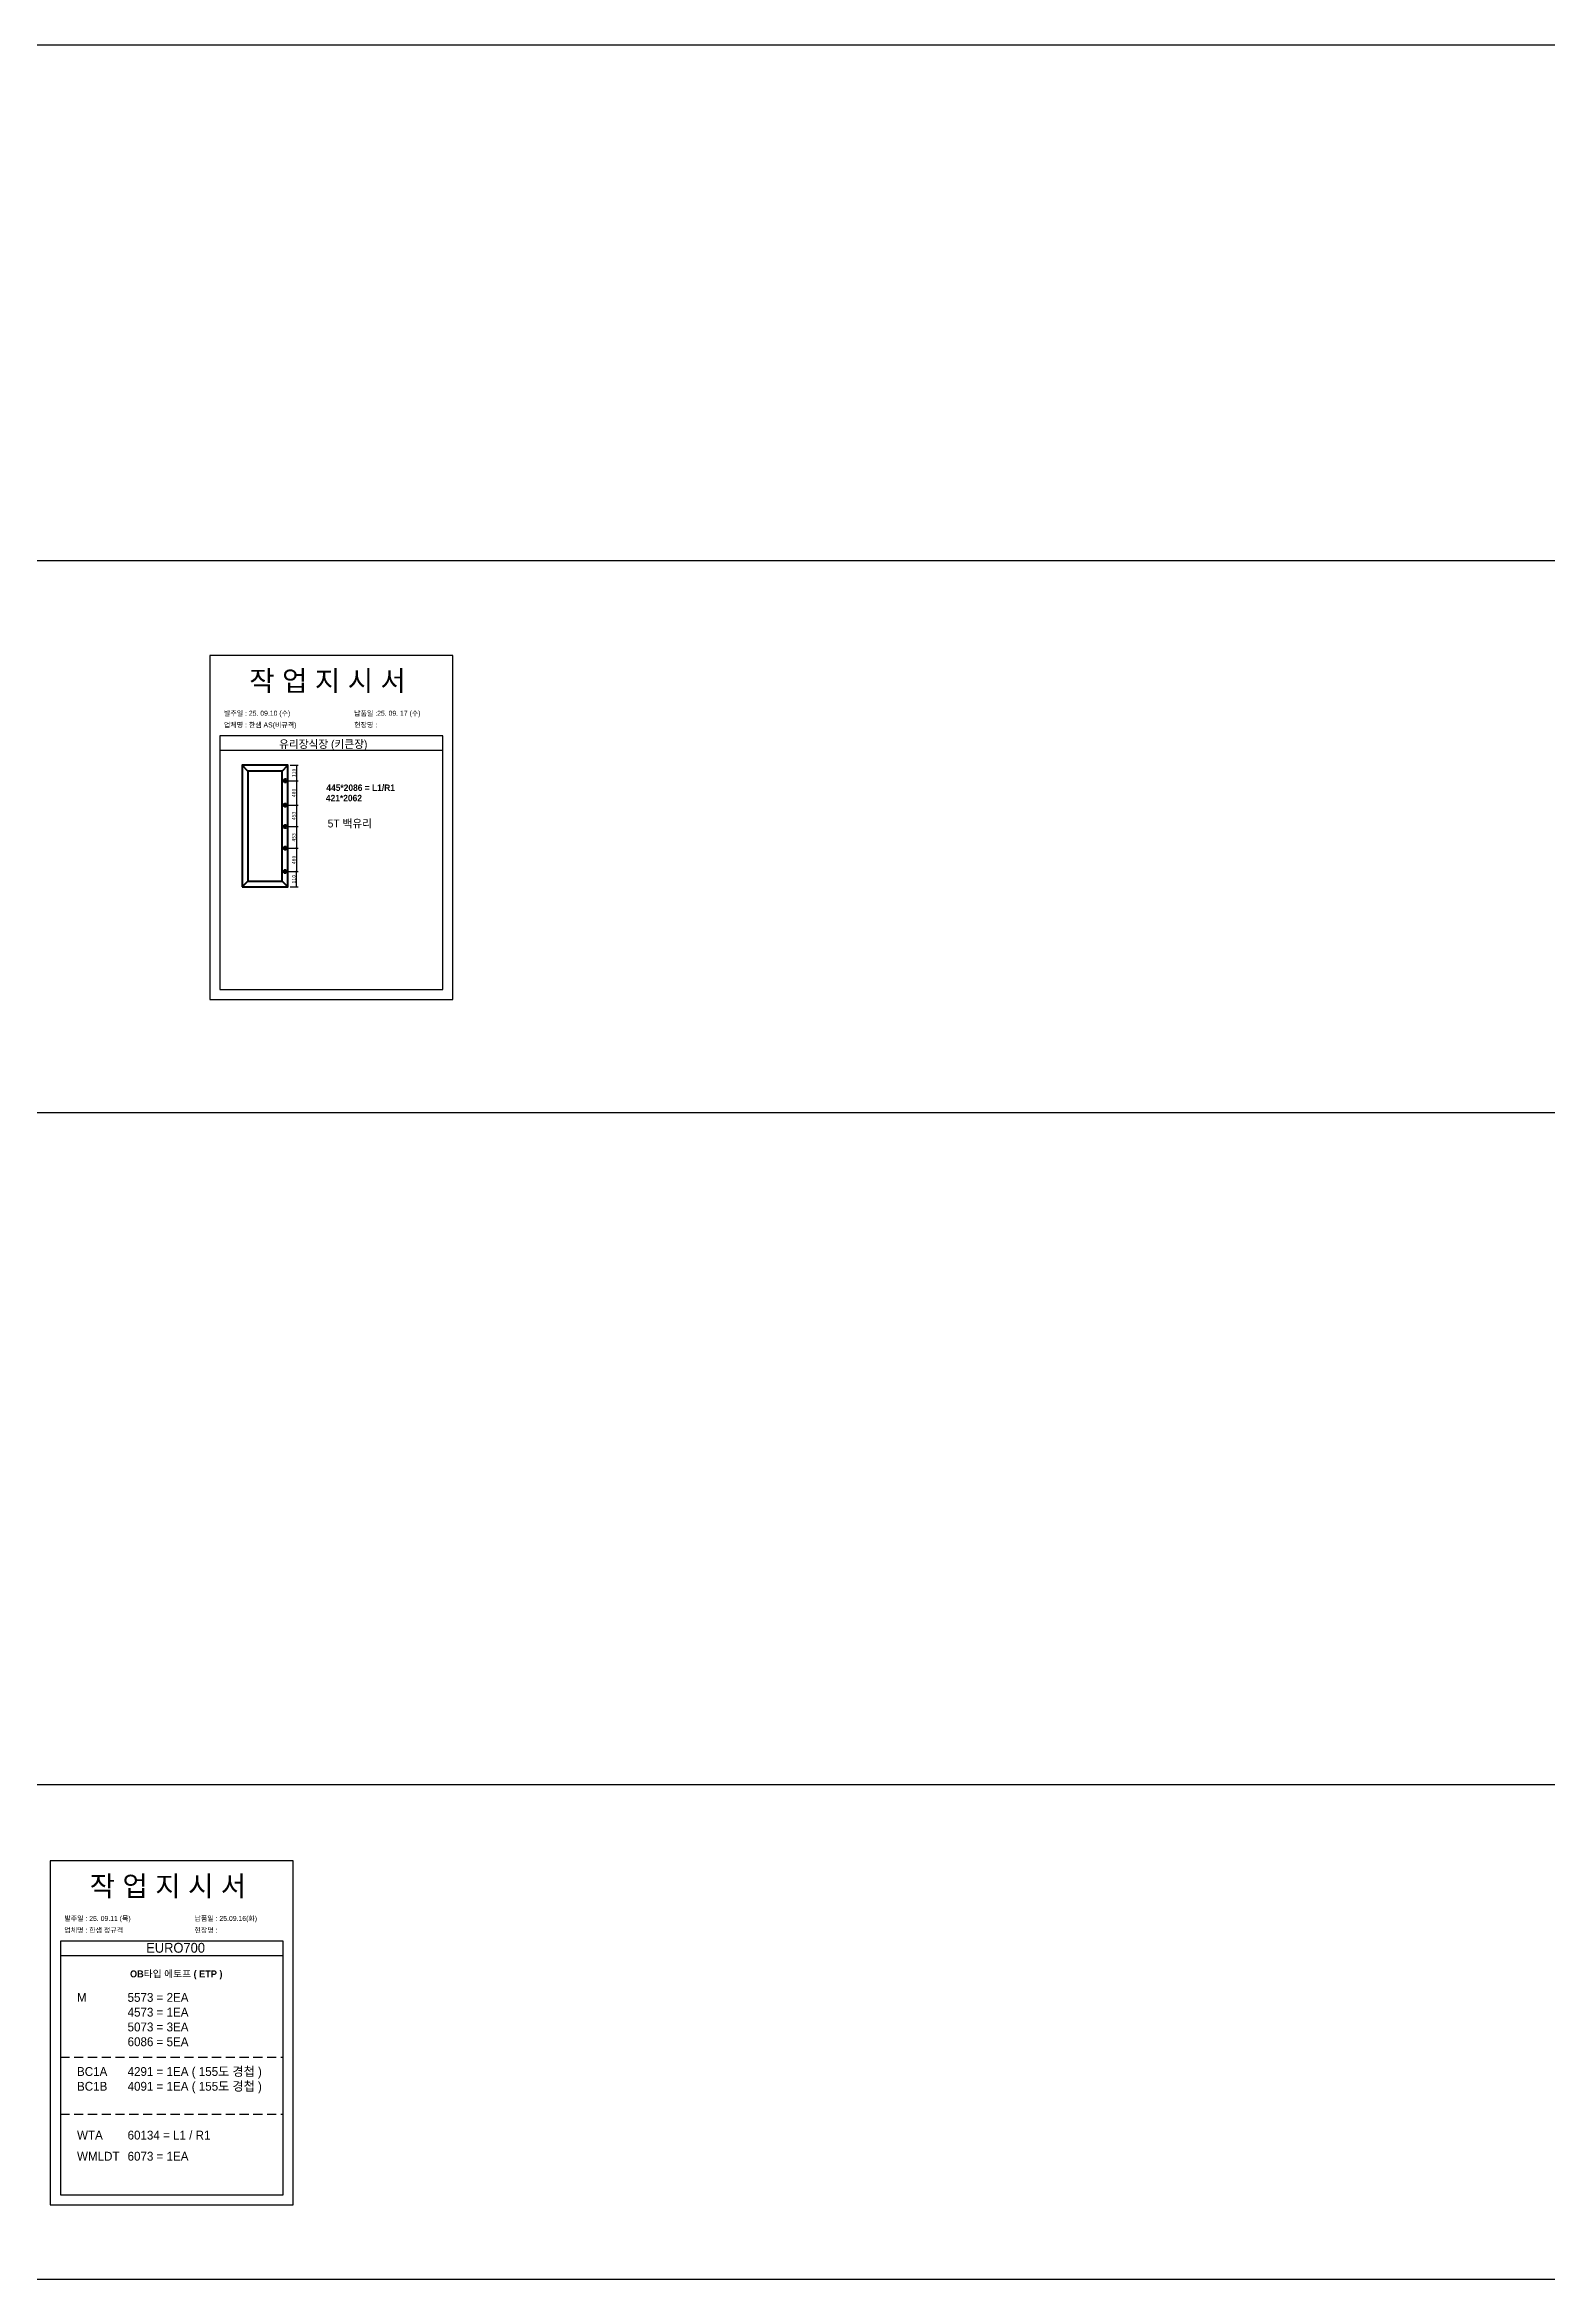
# Model space of a CAD drawing. Header units: millimetres. Extents: x -44117 to 256353, y -2095463 to 65325.
# Drawn here: x 116697 to 127083, y -306587 to -291152 of the extents above; entities that cross this region are included whole.
import ezdxf

# ---------------------------------------------------------------- set-up
doc = ezdxf.new("R2010")
doc.units = ezdxf.units.MM
doc.header["$LTSCALE"] = 10
doc.linetypes.add('CENTER', pattern=[50.8, 31.75, -6.35, 6.35, -6.35])
doc.linetypes.add('HIDDEN', pattern=[9.525, 6.35, -3.175])
doc.layers.add('cen', color=1, linetype='CENTER')
doc.layers.add('Layer1', color=7, linetype='Continuous', lineweight=70)
doc.styles.add('MtX_Gulim', font='')
doc.styles.get('MtX_Gulim').set_extended_font_data('Gulim', bold=True)
doc.dimstyles.new('ISO-25', dxfattribs={"dimtxt": 2.5, "dimasz": 2.5, "dimexe": 1, "dimexo": 1, "dimtad": 1, "dimtxsty": 'Standard', "dimblk": 'ARCHTICK', "dimcen": 2.5, "dimadec": 0, "dimazin": 0, "dimtfac": 1, "dimtmove": 0, "dimatfit": 3, "dimfxl": 0, "dimarcsym": 0})

# ---------------------------------------------------------------- blocks, each defined once
blk = doc.blocks.new('_ArchTick')
at = {"color": 0, "linetype": 'ByBlock', "const_width": 0.15}
blk.add_lwpolyline([(-0.5, -0.5), (0.5, 0.5)], dxfattribs=at)
blk = doc.blocks.new('*D3287')
at = {"color": 0, "lineweight": -2}
for p, q in [((118394, -296129), (118448, -296129)), ((118438, -296129), (118438, -296236)), ((118373, -296236), (118448, -296236))]:
    blk.add_line(p, q, dxfattribs=at)
at = {"layer": 'Defpoints', "color": 0}
for p in [(118379, -296129), (118358, -296236), (118438, -296236)]:
    blk.add_point(p, dxfattribs=at)
at = {"color": 0, "lineweight": -2, "xscale": 10, "yscale": 10, "zscale": 10}
for p, rotation in [((118438, -296129), 90), ((118438, -296236), 270)]:
    blk.add_blockref('_ArchTick', p, dxfattribs=dict(at, rotation=rotation))
at = {"color": 0, "insert": (118419, -296182), "char_height": 25, "attachment_point": 5, "rotation": 90}
blk.add_mtext('110', dxfattribs=at)
blk = doc.blocks.new('*D3288')
at = {"color": 0, "lineweight": -2}
for p, q in [((118373, -296863), (118448, -296863)), ((118394, -296969), (118448, -296969)), ((118438, -296969), (118438, -296863))]:
    blk.add_line(p, q, dxfattribs=at)
at = {"layer": 'Defpoints', "color": 0}
for p in [(118358, -296863), (118379, -296969), (118438, -296863)]:
    blk.add_point(p, dxfattribs=at)
at = {"color": 0, "lineweight": -2, "xscale": 10, "yscale": 10, "zscale": 10}
for p, rotation in [((118438, -296863), 90), ((118438, -296969), 270)]:
    blk.add_blockref('_ArchTick', p, dxfattribs=dict(at, rotation=rotation))
at = {"color": 0, "insert": (118419, -296916), "char_height": 25, "attachment_point": 5, "rotation": 90}
blk.add_mtext('110', dxfattribs=at)
blk = doc.blocks.new('*D3289')
at = {"color": 0, "lineweight": -2}
for p, q in [((118373, -296236), (118448, -296236)), ((118438, -296236), (118438, -296404)), ((118373, -296404), (118448, -296404))]:
    blk.add_line(p, q, dxfattribs=at)
at = {"layer": 'Defpoints', "color": 0}
for p in [(118358, -296236), (118358, -296404), (118438, -296404)]:
    blk.add_point(p, dxfattribs=at)
at = {"color": 0, "lineweight": -2, "xscale": 10, "yscale": 10, "zscale": 10}
for p, rotation in [((118438, -296236), 90), ((118438, -296404), 270)]:
    blk.add_blockref('_ArchTick', p, dxfattribs=dict(at, rotation=rotation))
at = {"color": 0, "insert": (118419, -296320), "char_height": 25, "attachment_point": 5, "rotation": 90}
blk.add_mtext('480', dxfattribs=at)
blk = doc.blocks.new('*D3290')
at = {"color": 0, "lineweight": -2}
for p, q in [((118373, -296702), (118448, -296702)), ((118438, -296702), (118438, -296863)), ((118373, -296863), (118448, -296863))]:
    blk.add_line(p, q, dxfattribs=at)
at = {"layer": 'Defpoints', "color": 0}
for p in [(118358, -296702), (118358, -296863), (118438, -296863)]:
    blk.add_point(p, dxfattribs=at)
at = {"color": 0, "lineweight": -2, "xscale": 10, "yscale": 10, "zscale": 10}
for p, rotation in [((118438, -296702), 90), ((118438, -296863), 270)]:
    blk.add_blockref('_ArchTick', p, dxfattribs=dict(at, rotation=rotation))
at = {"color": 0, "insert": (118419, -296783), "char_height": 25, "attachment_point": 5, "rotation": 90}
blk.add_mtext('480', dxfattribs=at)
blk = doc.blocks.new('*D3291')
at = {"color": 0, "lineweight": -2}
for p, q in [((118373, -296553), (118448, -296553)), ((118438, -296553), (118438, -296702)), ((118373, -296702), (118448, -296702))]:
    blk.add_line(p, q, dxfattribs=at)
at = {"layer": 'Defpoints', "color": 0}
for p in [(118358, -296553), (118358, -296702), (118438, -296702)]:
    blk.add_point(p, dxfattribs=at)
at = {"color": 0, "lineweight": -2, "xscale": 10, "yscale": 10, "zscale": 10}
for p, rotation in [((118438, -296553), 90), ((118438, -296702), 270)]:
    blk.add_blockref('_ArchTick', p, dxfattribs=dict(at, rotation=rotation))
at = {"color": 0, "insert": (118419, -296627), "char_height": 25, "attachment_point": 5, "rotation": 90}
blk.add_mtext('453', dxfattribs=at)
blk = doc.blocks.new('*D3292')
at = {"color": 0, "lineweight": -2}
for p, q in [((118373, -296404), (118448, -296404)), ((118438, -296404), (118438, -296553)), ((118373, -296553), (118448, -296553))]:
    blk.add_line(p, q, dxfattribs=at)
at = {"layer": 'Defpoints', "color": 0}
for p in [(118358, -296404), (118358, -296553), (118438, -296553)]:
    blk.add_point(p, dxfattribs=at)
at = {"color": 0, "lineweight": -2, "xscale": 10, "yscale": 10, "zscale": 10}
for p, rotation in [((118438, -296404), 90), ((118438, -296553), 270)]:
    blk.add_blockref('_ArchTick', p, dxfattribs=dict(at, rotation=rotation))
at = {"color": 0, "insert": (118419, -296478), "char_height": 25, "attachment_point": 5, "rotation": 90}
blk.add_mtext('453', dxfattribs=at)

msp = doc.modelspace()

# ---------------------------------------------------------------- linework, layer by layer
at = {"color": 1}
for p, q in [((104015.69829, -291151.96067), (196284.84516, -291151.96067)), ((104015.69829, -291151.96067), (196284.84516, -291151.96067)), ((104015.69829, -294715.66479), (196284.84516, -294715.66479)), ((104015.69829, -294715.66479), (196284.84516, -294715.66479)), ((104015.69829, -298528.45306), (196284.84516, -298528.45306)), ((104015.69829, -298528.45306), (196284.84516, -298528.45306)), ((104015.69829, -303170.32421), (196284.84516, -303170.32421)), ((104015.69829, -303170.32421), (196284.84516, -303170.32421)), ((104015.69829, -306587.04203), (196284.84516, -306587.04203)), ((104015.69829, -306587.04203), (196284.84516, -306587.04203))]:
    msp.add_line(p, q, dxfattribs=at)
for p, q in [((119448.54121, -295926.89821), (117908.54121, -295926.89821)), ((119448.54121, -296026.89821), (117908.54121, -296026.89821)), ((118345.21579, -304251.64174), (116805.21579, -304251.64174)), ((118345.21579, -304351.64174), (116805.21579, -304351.64174))]:
    msp.add_line(p, q)
at = {"linetype": 'HIDDEN'}
for p, q in [((116805.21579, -305051.53014), (118345.21579, -305051.53014)), ((116805.21579, -305446.99654), (118345.21579, -305446.99654))]:
    msp.add_line(p, q, dxfattribs=at)
for points in [[(117838.54121, -297747.72849), (119518.54121, -297747.72849), (119518.54121, -295371.72849), (117838.54121, -295371.72849)], [(116735.21579, -306072.47202), (118415.21579, -306072.47202), (118415.21579, -303696.47202), (116735.21579, -303696.47202)]]:
    msp.add_lwpolyline(points, close=True)
for points in [[(117908.54121, -295926.89821), (117908.54121, -297677.72849), (119448.54121, -297677.72849), (119448.54121, -295926.89821)], [(116805.21579, -304251.64174), (116805.21579, -306002.47202), (118345.21579, -306002.47202), (118345.21579, -304251.64174)]]:
    msp.add_lwpolyline(points)
at = {"layer": 'Layer1'}
for p, q in [((118100.9007, -296169.02384), (118061.21079, -296129.33393)), ((118339.04018, -296169.02384), (118378.73009, -296129.33393)), ((118358.46008, -296219.13173), (118358.46008, -296252.12684)), ((118358.46008, -296387.80957), (118358.46008, -296420.80468)), ((118358.46008, -296536.08189), (118358.46008, -296569.077)), ((118358.46008, -296685.53478), (118358.46008, -296718.5299)), ((118061.21079, -296969.36869), (118100.9007, -296929.67877)), ((118378.73009, -296969.36869), (118339.04018, -296929.67877)), ((118339.04018, -296929.67877), (118378.73009, -296969.36869)), ((118358.46008, -296879.57089), (118358.46008, -296846.57577))]:
    msp.add_line(p, q, dxfattribs=at)
for points in [[(118061.21079, -296969.36869), (118378.73009, -296969.36869), (118378.73009, -296129.33393), (118061.21079, -296129.33393)], [(118100.9007, -296929.67877), (118339.04018, -296929.67877), (118339.04018, -296169.02384), (118100.9007, -296169.02384)], [(118374.95764, -296235.62929), (118341.96252, -296235.62929)], [(118374.95764, -296404.30712), (118341.96252, -296404.30712)], [(118374.95764, -296552.57945), (118341.96252, -296552.57945)], [(118374.95764, -296702.03234), (118341.96252, -296702.03234)], [(118374.95764, -296863.07333), (118341.96252, -296863.07333)]]:
    msp.add_lwpolyline(points, close=True, dxfattribs=at)
for centre in [(118358.46008, -296235.62929), (118358.46008, -296404.30712), (118358.46008, -296552.57945), (118358.46008, -296702.03234), (118358.46008, -296863.07333)]:
    msp.add_circle(centre, 10.99837, dxfattribs=at)

# ---------------------------------------------------------------- texts
at = {"linetype": 'Continuous', "style": 'MtX_Gulim'}
for s, height, p in [('445*2086 = L1/R1', 44.508282, (118643.89606, -296306.41101)), ('OB타입 에토프 ( ETP )', 48.1428372, (117286.92903, -304501.49252))]:
    msp.add_text(s, height=height, dxfattribs=at).set_placement(p)
at = {"attachment_point": 1}
for s, width, gutter_width, heights, insert, char_height in [('{\\fGulim|b0|i0|c129|p50;작 업 지 시 서}', 3307.3198183, 12.5, [-155.84554], (118111.34782, -295475.891), 140), ('{\\fGulim|b0|i0|c129|p50;업체명 : 한샘 AS(비규격)}', 3307.3198183, 12.5, [36.11279], (117936.13846, -295833.2676), 34.3), ('{\\fGulim|b0|i0|c129|p50;발주일 : 25. 09.10 (수)}', 3307.3198183, 12.5, [34.50412], (117936.13846, -295752.61142), 34.3), ('{\\fGulim|b0|i0|c129|p50;현장명 : }', 3307.3198183, 12.5, [-38.2735], (118836.11645, -295833.2676), 34.3), ('{\\fGulim|b0|i0|c129|p50;납품일 :25. 09. 17 (수)}', 3307.3198183, 12.5, [37.67976], (118836.11645, -295752.61142), 34.3), ('{\\fGulim|b0|i0|c129|p50;유리장식장 (키큰장)}', 5224.9748335, 19.74777, [57.05176], (118316.72372, -295955.9375), 54.1878762), ('{\\fGulim|b0|i0|c129|p50;5T 백유리}', 5224.9748335, 19.74777, [57.05176], (118652.92507, -296504.36905), 54.1878762), ('{\\fGulim|b0|i0|c129|p50;작 업 지 시 서}', 3307.3198183, 12.5, [-155.84554], (117008.02239, -303800.63453), 140), ('{\\fGulim|b0|i0|c129|p50;업체명 : 한샘 정규격}', 3307.3198183, 12.5, [36.11279], (116832.81304, -304158.01113), 34.3), ('{\\fGulim|b0|i0|c129|p50;발주일 : 25. 09.11 (목)}', 3307.3198183, 12.5, [34.50412], (116832.81304, -304077.35495), 34.3), ('{\\fGulim|b0|i0|c129|p50;현장명 : }', 3307.3198183, 12.5, [-38.2735], (117732.79102, -304158.01113), 34.3), ('{\\fGulim|b0|i0|c129|p50;납품일 : 25.09.16(화)}', 3307.3198183, 12.5, [37.67976], (117732.79102, -304077.35495), 34.3), ('{\\fGulim|b0|i0|c129|p50;EURO700}', 6570.6870665, 24.83388, [71.74566], (117398.70887, -304263.11951), 68.1441707), ('{\\fGulim|b0|i0|c129|p50;M}', 17538.7820802, 306.25, [-62.88116], (116920.56464, -304609.18399), 61.25), ('{\\fGulim|b0|i0|c129|p50;5573 = 2EA\\P4573 = 1EA\\P5073 = 3EA\\P6086 = 5EA}', 17538.7820802, 306.25, [-369.62051], (117270.0346, -304609.18399), 61.25), ('{\\fGulim|b0|i0|c129|p50;BC1A\\PBC1B}', 17538.7820802, 306.25, [-165.20917], (116920.56464, -305121.13504), 61.25), ('{\\fGulim|b0|i0|c129|p50;4291 = 1EA ( 155도 경첩 )\\P4091 = 1EA ( 155도 경첩 )}', 17538.7820802, 306.25, [-186.25111], (117270.0346, -305121.13504), 61.25), ('{\\fGulim|b0|i0|c129|p50;WTA}', 17538.7820802, 306.25, [-63.20739], (116920.56464, -305560.469), 61.25), ('{\\fGulim|b0|i0|c129|p50;60134 = L1 / R1}', 17538.7820802, 306.25, [-74.29927], (117270.0346, -305560.469), 61.25), ('{\\fGulim|b0|i0|c129|p50;WMLDT}', 17538.7820802, 306.25, [-62.96272], (116920.56464, -305706.291), 61.25), ('{\\fGulim|b0|i0|c129|p50;6073 = 1EA}', 17538.7820802, 306.25, [-63.12583], (117270.0346, -305706.291), 61.25)]:
    msp.add_mtext_dynamic_manual_height_columns(s, width=width, gutter_width=gutter_width, heights=heights, dxfattribs=dict(at, insert=insert, char_height=char_height))
at = {"layer": 'cen', "linetype": 'Continuous', "style": 'MtX_Gulim'}
msp.add_text('421*2062', height=44.508282, dxfattribs=at).set_placement((118640.77306, -296377.98824))

# ---------------------------------------------------------------- dimensions: what is measured, and where the dimension line sits
for base, p1, p2, angle, text, picture, middle in [((118437.96949, -296235.62929), (118378.73009, -296129.33393), (118358.46008, -296235.62929), 90, '110', '*D3287', (118419.21949, -296182.48161)), ((118437.96949, -296404.30712), (118358.46008, -296235.62929), (118358.46008, -296404.30712), 90, '480', '*D3289', (118419.21949, -296319.96821)), ((118437.96949, -296552.57945), (118358.46008, -296404.30712), (118358.46008, -296552.57945), 90, '453', '*D3292', (118419.21949, -296478.44328)), ((118437.96949, -296702.03234), (118358.46008, -296552.57945), (118358.46008, -296702.03234), 90, '453', '*D3291', (118419.21949, -296627.30589)), ((118437.96949, -296863.07333), (118358.46008, -296702.03234), (118358.46008, -296863.07333), 90, '480', '*D3290', (118419.21949, -296782.55283)), ((118437.96949, -296863.07333), (118378.73009, -296969.36869), (118358.46008, -296863.07333), 270, '110', '*D3288', (118419.21949, -296916.22101))]:
    dim = msp.add_linear_dim(base=base, p1=p1, p2=p2, angle=angle, text=text, dimstyle='ISO-25', override={"dimscale": 10, "dimasz": 1, "dimexo": 1.5, "dimtxsty": 'Standard'})
    dim.commit()
    dim.dimension.update_dxf_attribs({"geometry": picture, "text_midpoint": middle})

doc.saveas('drawing.dxf')
